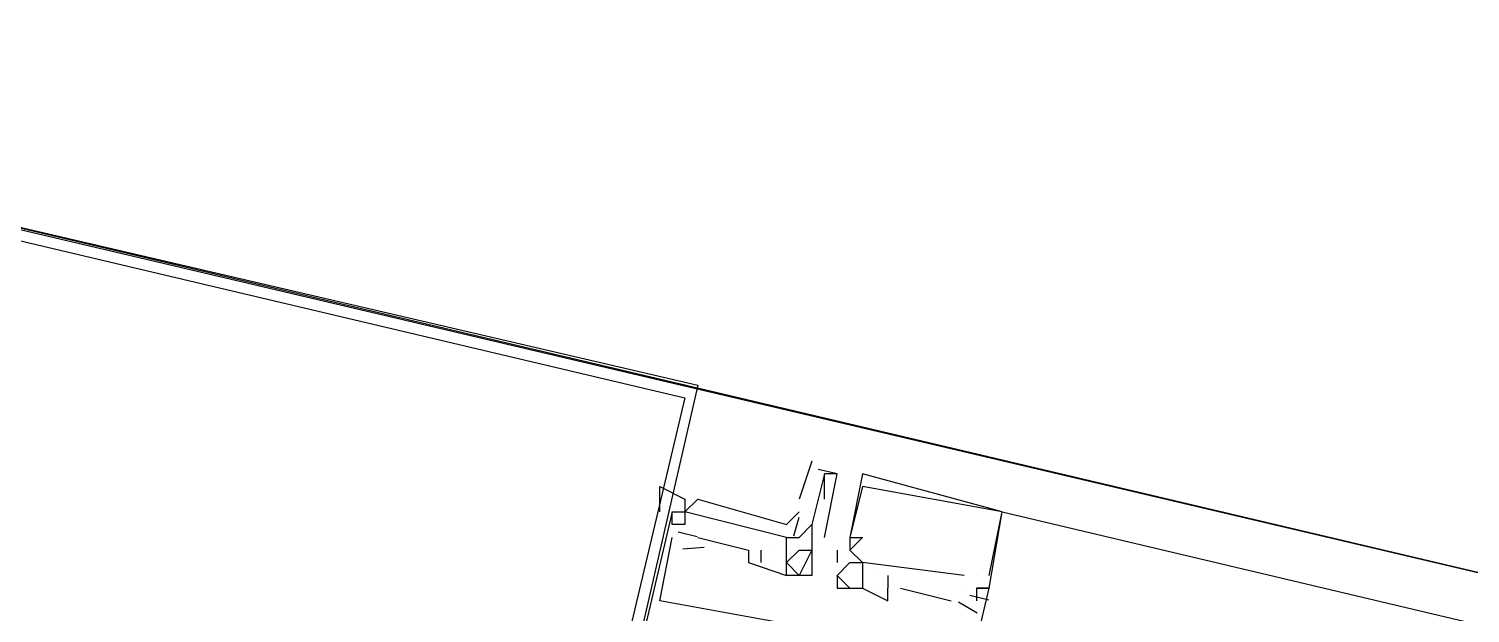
# Model space of a CAD drawing. Header units: feet. Extents: x -84 to 198, y -22 to 181.
# Drawn here: x 75.763 to 77.279, y 152.925 to 153.539 of the extents above; entities that cross this region are included whole.
import ezdxf

# ---------------------------------------------------------------- set-up
doc = ezdxf.new("R2010")
doc.units = ezdxf.units.FT
doc.layers.add('A-LINEA', color=7, linetype='CONTINUOUS')

msp = doc.modelspace()

# ---------------------------------------------------------------- linework, layer by layer
at = {"layer": 'A-LINEA'}
for p, q in [((90.3333, 149.8844), (75.4933, 153.3911)), ((76.5867, 153.0844), (76.5733, 153.0444)), ((76.5934, 153.0761), (76.6118, 153.0718)), ((76.6, 153.0711), (76.6, 153.0711)), ((76.6, 153.0444), (76.6, 153.0711)), ((76.6133, 153.0711), (76.6133, 153.0711)), ((76.64, 153.0711), (76.64, 153.0711)), ((76.64, 153.0711), (76.64, 153.0711)), ((76.64, 153.0711), (76.64, 153.0711)), ((76.5867, 153.0444), (76.5867, 153.0444)), ((76.64, 153.0578), (76.64, 153.0578)), ((76.64, 153.0578), (76.64, 153.0578)), ((76.64, 153.0578), (76.64, 153.0578)), ((76.44, 153.0178), (76.44, 153.0311)), ((76.44, 153.0311), (76.44, 153.0311)), ((76.44, 153.0311), (76.44, 153.0311)), ((76.44, 153.0311), (76.44, 153.0311)), ((76.4533, 153.0311), (76.4533, 153.0311)), ((76.4533, 153.0311), (76.4533, 153.0311)), ((76.4533, 153.0311), (76.4533, 153.0311)), ((76.7867, 153.0311), (76.7867, 153.0311)), ((76.7867, 153.0311), (76.7867, 153.0311)), ((76.7867, 153.0311), (85.36, 151.0044)), ((76.7867, 153.0311), (76.7867, 153.0311)), ((76.7867, 153.0311), (76.7867, 153.0311)), ((76.7867, 153.0311), (76.7867, 153.0311)), ((76.7867, 153.0311), (76.7867, 153.0311)), ((76.4267, 153.0178), (76.4267, 153.0178)), ((76.44, 153.0178), (76.44, 153.0178)), ((76.44, 153.0178), (76.44, 153.0178)), ((76.44, 153.0178), (76.44, 153.0178)), ((76.4533, 153.0178), (76.4533, 153.0178)), ((76.4533, 153.0178), (76.4533, 153.0178)), ((76.4533, 153.0178), (76.4533, 153.0178)), ((76.4533, 153.0178), (76.4533, 153.0178)), ((76.4533, 153.0178), (76.4533, 153.0178)), ((76.4533, 153.0178), (76.4533, 153.0178)), ((76.5677, 153.0059), (76.5733, 153.0258)), ((76.5677, 153.0059), (76.5733, 153.0258)), ((76.5677, 153.0059), (76.5733, 153.0258)), ((76.5867, 153.0178), (76.5867, 153.0178)), ((76.5867, 153.0178), (76.5867, 153.0178)), ((76.5867, 153.0178), (76.5867, 153.0178)), ((76.44, 153.0044), (76.44, 153.0044)), ((76.44, 153.0044), (76.44, 153.0044)), ((76.44, 153.0044), (76.44, 153.0044)), ((76.446, 153.0101), (76.466, 153.0054)), ((76.446, 153.0101), (76.466, 153.0054)), ((76.446, 153.0101), (76.466, 153.0054)), ((76.4667, 153.0044), (76.52, 152.9911)), ((76.4667, 153.0044), (76.4667, 153.0044)), ((76.4667, 153.0044), (76.52, 152.9911)), ((76.4667, 153.0044), (76.4667, 153.0044)), ((76.4667, 153.0044), (76.52, 152.9911)), ((76.4667, 153.0044), (76.4667, 153.0044)), ((76.56, 153.0044), (76.56, 153.0044)), ((76.56, 153.0044), (76.56, 153.0044)), ((76.56, 153.0044), (76.56, 153.0044)), ((76.56, 153.0044), (76.56, 153.0044)), ((76.5733, 153.0044), (76.5733, 153.0044)), ((76.5867, 153.0044), (76.5867, 153.0044)), ((76.5867, 153.0044), (76.5867, 153.0044)), ((76.5867, 153.0044), (76.5867, 153.0044)), ((76.5867, 153.0044), (76.5867, 153.0044)), ((76.6, 153.0044), (76.6, 153.0044)), ((76.6267, 153.0044), (76.6267, 153.0044)), ((76.6267, 153.0044), (76.6267, 153.0044)), ((76.6267, 153.0044), (76.6267, 153.0044)), ((76.6267, 153.0044), (76.6267, 153.0044)), ((76.6267, 153.0044), (76.6267, 153.0044)), ((76.6267, 153.0044), (76.6267, 153.0044)), ((76.64, 153.0044), (76.64, 153.0044)), ((76.64, 153.0044), (76.64, 153.0044)), ((76.64, 153.0044), (76.64, 153.0044)), ((76.4509, 152.9924), (76.4735, 152.994)), ((76.4509, 152.9924), (76.4735, 152.994)), ((76.4509, 152.9924), (76.4735, 152.994)), ((76.52, 152.9911), (76.52, 152.9911)), ((76.52, 152.9911), (76.52, 152.9911)), ((76.52, 152.9911), (76.52, 152.9911)), ((76.5333, 152.9778), (76.5333, 152.9911)), ((76.5333, 152.9911), (76.5333, 152.9911)), ((76.5333, 152.9778), (76.5333, 152.9911)), ((76.5333, 152.9911), (76.5333, 152.9911)), ((76.5333, 152.9778), (76.5333, 152.9911)), ((76.5333, 152.9911), (76.5333, 152.9911)), ((76.5467, 152.9911), (76.5467, 152.9911)), ((76.5467, 152.9911), (76.5467, 152.9911)), ((76.5467, 152.9911), (76.5467, 152.9911)), ((76.5467, 152.9911), (76.5467, 152.9911)), ((76.5467, 152.9911), (76.5467, 152.9911)), ((76.5467, 152.9911), (76.5467, 152.9911)), ((76.56, 152.9911), (76.56, 152.9911)), ((76.56, 152.9911), (76.56, 152.9911)), ((76.56, 152.9911), (76.56, 152.9911)), ((76.56, 152.9911), (76.56, 152.9911)), ((76.5733, 152.9911), (76.5733, 152.9911)), ((76.5867, 152.9911), (76.5867, 152.9911)), ((76.5867, 152.9911), (76.5867, 152.9911)), ((76.5867, 152.9911), (76.5867, 152.9911)), ((76.6133, 152.9911), (76.6133, 152.9778)), ((76.6133, 152.9911), (76.6133, 152.9911)), ((76.6133, 152.9911), (76.6133, 152.9778)), ((76.6133, 152.9911), (76.6133, 152.9911)), ((76.6133, 152.9911), (76.6133, 152.9778)), ((76.6133, 152.9911), (76.6133, 152.9911)), ((76.6267, 152.9911), (76.6267, 152.9911)), ((76.6267, 152.9911), (76.6267, 152.9911)), ((76.6267, 152.9911), (76.6267, 152.9911)), ((76.6267, 152.9911), (76.6267, 152.9911)), ((76.6267, 152.9911), (76.6267, 152.9911)), ((76.6267, 152.9911), (76.6267, 152.9911)), ((76.52, 152.9778), (76.52, 152.9778)), ((76.52, 152.9778), (76.52, 152.9778)), ((76.52, 152.9778), (76.52, 152.9778)), ((76.5333, 152.9778), (76.5333, 152.9778)), ((76.5333, 152.9778), (76.5333, 152.9778)), ((76.5333, 152.9778), (76.5333, 152.9778)), ((76.5467, 152.9778), (76.5467, 152.9778)), ((76.5467, 152.9778), (76.5467, 152.9778)), ((76.5467, 152.9778), (76.5467, 152.9778)), ((76.5467, 152.9778), (76.5467, 152.9778)), ((76.5467, 152.9778), (76.5467, 152.9778)), ((76.5467, 152.9778), (76.5467, 152.9778)), ((76.5733, 152.9644), (76.56, 152.9778)), ((76.56, 152.9778), (76.56, 152.9778)), ((76.56, 152.9778), (76.56, 152.9778)), ((76.56, 152.9778), (76.56, 152.9778)), ((76.56, 152.9778), (76.56, 152.9778)), ((76.56, 152.9778), (76.56, 152.9778)), ((76.56, 152.9778), (76.56, 152.9778)), ((76.5733, 152.9778), (76.5733, 152.9778)), ((76.5867, 152.9778), (76.5867, 152.9778)), ((76.6133, 152.9778), (76.6133, 152.9778)), ((76.6133, 152.9778), (76.6133, 152.9778)), ((76.6133, 152.9778), (76.6133, 152.9778)), ((76.6267, 152.9778), (76.6267, 152.9778)), ((76.6267, 152.9778), (76.6267, 152.9778)), ((76.6267, 152.9778), (76.6267, 152.9778)), ((76.64, 152.9778), (76.64, 152.9778)), ((76.64, 152.9778), (76.64, 152.9511)), ((76.64, 152.9778), (76.64, 152.9778)), ((76.64, 152.9778), (76.64, 152.9778)), ((76.64, 152.9778), (76.64, 152.9511)), ((76.64, 152.9778), (76.64, 152.9778)), ((76.64, 152.9778), (76.64, 152.9778)), ((76.64, 152.9778), (76.64, 152.9511)), ((76.64, 152.9778), (76.64, 152.9778)), ((76.6533, 152.9778), (76.6533, 152.9778)), ((76.6533, 152.9778), (76.6533, 152.9778)), ((76.6533, 152.9778), (76.6533, 152.9778)), ((76.56, 152.9644), (76.56, 152.9644)), ((76.56, 152.9644), (76.56, 152.9644)), ((76.56, 152.9644), (76.56, 152.9644)), ((76.56, 152.9644), (76.56, 152.9644)), ((76.5733, 152.9644), (76.5733, 152.9644)), ((76.5867, 152.9644), (76.5867, 152.9644)), ((76.6133, 152.9644), (76.6133, 152.9644)), ((76.6133, 152.9644), (76.6133, 152.9644)), ((76.6133, 152.9644), (76.6133, 152.9644)), ((76.6133, 152.9644), (76.6133, 152.9644)), ((76.6133, 152.9644), (76.6133, 152.9644)), ((76.6133, 152.9644), (76.6133, 152.9644)), ((76.64, 152.9644), (76.64, 152.9644)), ((76.64, 152.9644), (76.64, 152.9644)), ((76.64, 152.9644), (76.64, 152.9644)), ((76.64, 152.9644), (76.64, 152.9644)), ((76.64, 152.9644), (76.64, 152.9644)), ((76.64, 152.9644), (76.64, 152.9644)), ((76.64, 152.9644), (76.64, 152.9644)), ((76.64, 152.9644), (76.64, 152.9644)), ((76.64, 152.9644), (76.64, 152.9644)), ((76.64, 152.9644), (76.64, 152.9644)), ((76.64, 152.9644), (76.64, 152.9644)), ((76.64, 152.9644), (76.64, 152.9644)), ((76.6533, 152.9644), (76.6533, 152.9644)), ((76.6533, 152.9644), (76.6533, 152.9644)), ((76.6533, 152.9644), (76.6533, 152.9644)), ((76.6533, 152.9644), (76.6533, 152.9644)), ((76.6533, 152.9644), (76.6533, 152.9644)), ((76.6533, 152.9644), (76.6533, 152.9644)), ((76.6667, 152.9644), (76.6667, 152.9511)), ((76.6667, 152.9644), (76.6667, 152.9644)), ((76.6667, 152.9644), (76.6667, 152.9511)), ((76.6667, 152.9644), (76.6667, 152.9644)), ((76.6667, 152.9644), (76.6667, 152.9511)), ((76.6667, 152.9644), (76.6667, 152.9644)), ((76.7467, 152.9644), (76.7467, 152.9644)), ((76.7467, 152.9644), (76.7467, 152.9644)), ((76.7467, 152.9644), (76.7467, 152.9644)), ((76.76, 152.9644), (76.76, 152.9644)), ((76.76, 152.9644), (76.76, 152.9644)), ((76.76, 152.9644), (76.76, 152.9644)), ((76.76, 152.9644), (76.76, 152.9644)), ((76.76, 152.9644), (76.76, 152.9644)), ((76.76, 152.9644), (76.76, 152.9644)), ((76.7733, 152.9644), (76.7733, 152.9644)), ((76.7733, 152.9644), (76.7733, 152.9644)), ((76.7733, 152.9644), (76.7733, 152.9644)), ((76.4267, 152.9378), (76.4267, 152.9378)), ((76.4267, 152.9378), (76.4267, 152.9378)), ((76.4267, 152.9378), (76.4267, 152.9378)), ((76.6133, 152.9511), (76.6133, 152.9511)), ((76.6133, 152.9511), (76.6133, 152.9511)), ((76.6133, 152.9511), (76.6133, 152.9511)), ((76.6267, 152.9511), (76.6267, 152.9511)), ((76.6267, 152.9511), (76.6267, 152.9511)), ((76.6267, 152.9511), (76.6267, 152.9511)), ((76.64, 152.9511), (76.64, 152.9511)), ((76.64, 152.9511), (76.64, 152.9511)), ((76.64, 152.9511), (76.64, 152.9511)), ((76.64, 152.9511), (76.64, 152.9511)), ((76.64, 152.9511), (76.64, 152.9511)), ((76.64, 152.9511), (76.64, 152.9511)), ((76.64, 152.9511), (76.64, 152.9511)), ((76.64, 152.9511), (76.64, 152.9511)), ((76.64, 152.9511), (76.64, 152.9511)), ((76.6533, 152.9511), (76.6533, 152.9511)), ((76.6533, 152.9511), (76.6533, 152.9511)), ((76.6533, 152.9511), (76.6533, 152.9511)), ((76.6533, 152.9511), (76.6533, 152.9511)), ((76.6533, 152.9511), (76.6533, 152.9511)), ((76.6533, 152.9511), (76.6533, 152.9511)), ((76.6667, 152.9511), (76.6667, 152.9511)), ((76.6667, 152.9511), (76.6667, 152.9511)), ((76.6667, 152.9511), (76.6667, 152.9511)), ((76.6667, 152.9511), (76.6667, 152.9511)), ((76.6667, 152.9511), (76.6667, 152.9511)), ((76.6667, 152.9511), (76.6667, 152.9511)), ((76.6667, 152.9378), (76.6667, 152.9378)), ((76.6667, 152.9378), (76.6667, 152.9378)), ((76.6667, 152.9378), (76.6667, 152.9378)), ((76.68, 152.9511), (76.7333, 152.9378)), ((76.68, 152.9511), (76.68, 152.9511)), ((76.68, 152.9511), (76.7333, 152.9378)), ((76.68, 152.9511), (76.68, 152.9511)), ((76.68, 152.9511), (76.7333, 152.9378)), ((76.68, 152.9511), (76.68, 152.9511)), ((76.7333, 152.9378), (76.7333, 152.9378)), ((76.7333, 152.9378), (76.7333, 152.9378)), ((76.7333, 152.9378), (76.7333, 152.9378)), ((76.7467, 152.9511), (76.7467, 152.9511)), ((76.7467, 152.9511), (76.7467, 152.9511)), ((76.7467, 152.9511), (76.7467, 152.9511)), ((76.7467, 152.9511), (76.7467, 152.9511)), ((76.7467, 152.9511), (76.7467, 152.9511)), ((76.7467, 152.9511), (76.7467, 152.9511)), ((76.7527, 152.9435), (76.7727, 152.9387)), ((76.7527, 152.9435), (76.7727, 152.9387)), ((76.7527, 152.9435), (76.7727, 152.9387)), ((76.76, 152.9511), (76.76, 152.9511)), ((76.76, 152.9511), (76.76, 152.9511)), ((76.76, 152.9511), (76.76, 152.9511)), ((76.76, 152.9511), (76.76, 152.9511)), ((76.76, 152.9511), (76.76, 152.9511)), ((76.76, 152.9511), (76.76, 152.9511)), ((76.76, 152.9378), (76.76, 152.9378)), ((76.76, 152.9378), (76.76, 152.9378)), ((76.76, 152.9378), (76.76, 152.9378)), ((76.7733, 152.9511), (76.7733, 152.9511)), ((76.7733, 152.9511), (76.7733, 152.9511)), ((76.7733, 152.9511), (76.7733, 152.9511)), ((76.7733, 152.9511), (76.7733, 152.9511)), ((76.7733, 152.9511), (76.7733, 152.9511)), ((76.7733, 152.9511), (76.7733, 152.9511)), ((76.7409, 152.9366), (76.7604, 152.925)), ((76.7409, 152.9366), (76.7604, 152.925)), ((76.7409, 152.9366), (76.7604, 152.925))]:
    msp.add_line(p, q, dxfattribs=at)
for points in [[(73.8267, 153.0711), (75.3733, 153.4178), (81.5467, 151.9644), (83.3067, 151.5511), (85.9733, 150.9111), (90.3333, 149.8844), (91.0267, 152.8178), (91.4533, 154.5778), (91.7733, 154.5111), (93.12, 160.1778)], [(75.4933, 153.3911), (76.4667, 153.1644), (76.28, 152.3511), (75.4667, 152.5378), (75.3333, 153.3644), (75.4933, 153.3911)], [(75.4933, 153.3778), (76.4533, 153.1511), (76.2667, 152.3644), (75.48, 152.5511), (75.3467, 153.3511), (75.4933, 153.3778)], [(76.6, 153.0044), (76.6133, 153.0711), (76.6, 153.0711), (76.6, 153.0711), (76.5867, 153.0178), (76.5867, 153.0178), (76.5867, 153.0178), (76.5867, 153.0178)], [(76.76, 152.9511), (76.7733, 152.9511), (76.7867, 153.0311), (76.7867, 153.0311), (76.64, 153.0711), (76.6267, 153.0044), (76.6267, 152.9911)], [(76.76, 152.9511), (76.7733, 152.9511), (76.7867, 153.0311), (76.7867, 153.0311), (76.64, 153.0711), (76.6267, 153.0044), (76.6267, 152.9911)], [(76.76, 152.9511), (76.7733, 152.9511), (76.7867, 153.0311), (76.7867, 153.0311), (76.64, 153.0711), (76.6267, 153.0044), (76.6267, 152.9911)], [(76.4267, 153.0311), (76.4267, 153.0578), (76.4533, 153.0444), (76.4533, 153.0311), (76.4533, 153.0178), (76.44, 153.0178), (76.44, 153.0311), (76.44, 153.0311), (76.4533, 153.0311), (76.4533, 153.0178)], [(76.56, 153.0044), (76.4533, 153.0311), (76.4667, 153.0444), (76.56, 153.0178), (76.5733, 153.0311)], [(76.56, 153.0044), (76.4533, 153.0311), (76.4667, 153.0444), (76.56, 153.0178), (76.5733, 153.0311)], [(76.56, 153.0044), (76.4533, 153.0311), (76.4667, 153.0444), (76.56, 153.0178), (76.5733, 153.0311)], [(76.7733, 152.9644), (76.7867, 153.0311), (76.7867, 153.0311), (76.64, 153.0578), (76.64, 153.0578), (76.6267, 153.0044), (76.6267, 153.0044), (76.64, 153.0044), (76.64, 153.0044), (76.6267, 152.9911), (76.6267, 152.9911)], [(76.7733, 152.9644), (76.7867, 153.0311), (76.7867, 153.0311), (76.64, 153.0578), (76.64, 153.0578), (76.6267, 153.0044), (76.6267, 153.0044), (76.64, 153.0044), (76.64, 153.0044), (76.6267, 152.9911), (76.6267, 152.9911)], [(76.7733, 152.9644), (76.7867, 153.0311), (76.7867, 153.0311), (76.64, 153.0578), (76.64, 153.0578), (76.6267, 153.0044), (76.6267, 153.0044), (76.64, 153.0044), (76.64, 153.0044), (76.6267, 152.9911), (76.6267, 152.9911)], [(76.44, 153.0178), (76.44, 153.0311), (76.28, 152.3511), (76.4267, 152.3111)], [(76.44, 153.0178), (76.44, 153.0311), (76.28, 152.3511), (76.4267, 152.3111)], [(76.44, 153.0178), (76.44, 153.0311), (76.28, 152.3511), (76.4267, 152.3111)], [(76.56, 152.9911), (76.56, 153.0044), (76.4533, 153.0311)], [(76.56, 152.9911), (76.56, 153.0044), (76.4533, 153.0311)], [(76.56, 152.9911), (76.56, 153.0044), (76.4533, 153.0311)], [(76.5867, 153.0178), (76.5867, 153.0044), (76.5867, 152.9911), (76.5867, 152.9778), (76.5867, 152.9644), (76.56, 152.9644), (76.56, 152.9778), (76.56, 152.9778), (76.56, 152.9778), (76.56, 152.9778), (76.56, 152.9911), (76.56, 152.9911), (76.56, 153.0044), (76.5733, 153.0044), (76.5733, 153.0044), (76.5867, 153.0178)], [(76.5733, 152.9111), (76.4267, 152.9378), (76.44, 153.0044)], [(76.5733, 152.9111), (76.4267, 152.9378), (76.44, 153.0044)], [(76.5733, 152.9111), (76.4267, 152.9378), (76.44, 153.0044)], [(76.52, 152.9911), (76.52, 152.9778), (76.56, 152.9644), (76.56, 152.9778)], [(76.52, 152.9911), (76.52, 152.9778), (76.56, 152.9644), (76.56, 152.9778)], [(76.52, 152.9911), (76.52, 152.9778), (76.56, 152.9644), (76.56, 152.9778)], [(76.56, 152.9778), (76.5733, 152.9911), (76.5867, 152.9911), (76.5733, 152.9644)], [(76.6267, 152.9911), (76.64, 152.9778), (76.64, 152.9778), (76.64, 152.9778), (76.64, 152.9778)], [(76.6267, 152.9911), (76.64, 152.9778), (76.64, 152.9778), (76.64, 152.9778), (76.64, 152.9778)], [(76.6267, 152.9911), (76.64, 152.9778), (76.64, 152.9778), (76.64, 152.9778), (76.64, 152.9778)], [(76.6267, 152.9511), (76.6133, 152.9644), (76.6267, 152.9778), (76.64, 152.9778)], [(76.6267, 152.9511), (76.6133, 152.9644), (76.6267, 152.9778), (76.64, 152.9778)], [(76.6267, 152.9511), (76.6133, 152.9644), (76.6267, 152.9778), (76.64, 152.9778)], [(76.7467, 152.9644), (76.64, 152.9778), (76.64, 152.9644)], [(76.7467, 152.9644), (76.64, 152.9778), (76.64, 152.9644)], [(76.7467, 152.9644), (76.64, 152.9778), (76.64, 152.9644)], [(76.6133, 152.9644), (76.6133, 152.9511), (76.64, 152.9511), (76.64, 152.9511), (76.64, 152.9511), (76.64, 152.9511), (76.64, 152.9511)], [(76.6133, 152.9644), (76.6133, 152.9511), (76.64, 152.9511), (76.64, 152.9511), (76.64, 152.9511), (76.64, 152.9511), (76.64, 152.9511)], [(76.6133, 152.9644), (76.6133, 152.9511), (76.64, 152.9511), (76.64, 152.9511), (76.64, 152.9511), (76.64, 152.9511), (76.64, 152.9511)], [(76.5733, 152.2978), (76.4933, 152.3244), (76.4933, 152.3111), (76.4667, 152.3244), (76.4533, 152.3111), (76.6133, 152.2711), (76.7733, 152.9511), (76.76, 152.9511), (76.76, 152.9378)], [(76.5733, 152.2978), (76.4933, 152.3244), (76.4933, 152.3111), (76.4667, 152.3244), (76.4533, 152.3111), (76.6133, 152.2711), (76.7733, 152.9511), (76.76, 152.9511), (76.76, 152.9378)], [(76.5733, 152.2978), (76.4933, 152.3244), (76.4933, 152.3111), (76.4667, 152.3244), (76.4533, 152.3111), (76.6133, 152.2711), (76.7733, 152.9511), (76.76, 152.9511), (76.76, 152.9378)], [(76.64, 152.9511), (76.6667, 152.9378), (76.6667, 152.9511)], [(76.64, 152.9511), (76.6667, 152.9378), (76.6667, 152.9511)], [(76.64, 152.9511), (76.6667, 152.9378), (76.6667, 152.9511)]]:
    msp.add_lwpolyline(points, dxfattribs=at)

doc.saveas('drawing.dxf')
